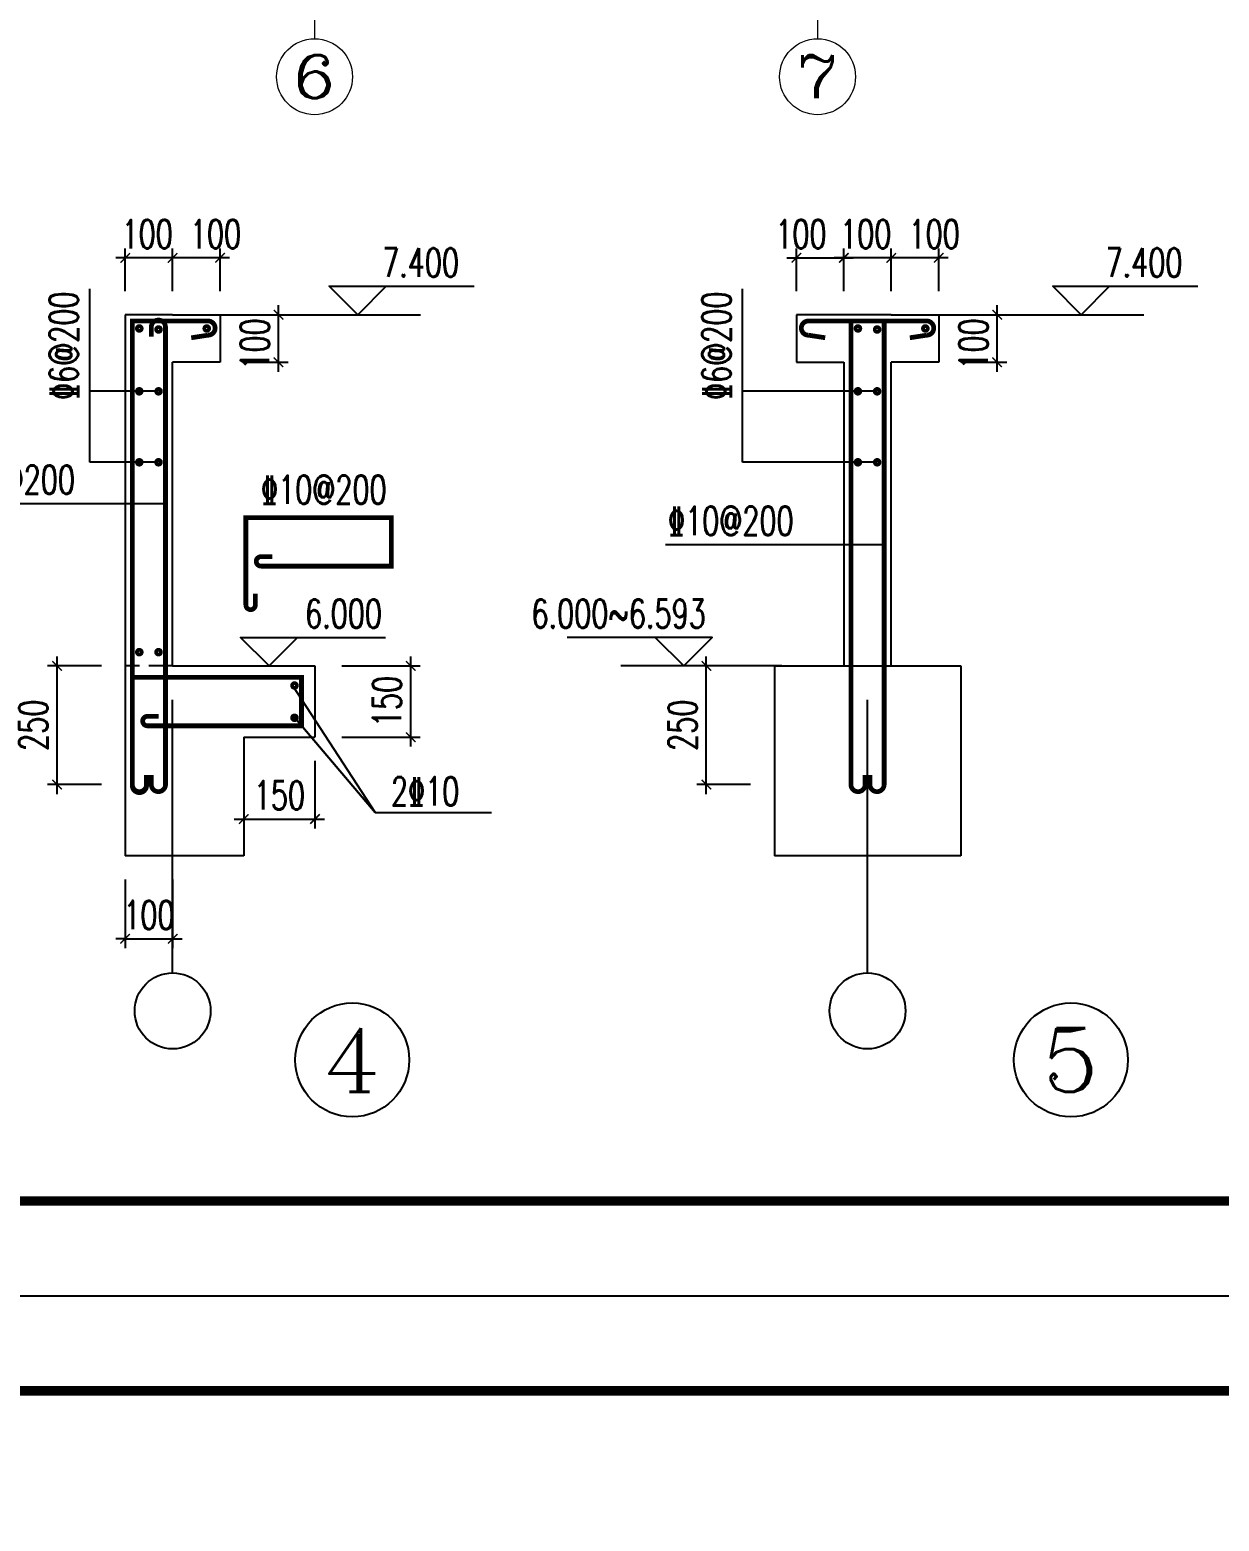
# Model space of a CAD drawing. Extents: x -21254 to 860439, y -324318 to 454338.
# Drawn here: x 753516 to 766048, y -184760 to -169045 of the extents above; entities that cross this region are included whole.
import ezdxf
from ezdxf.enums import TextEntityAlignment as Align

# ---------------------------------------------------------------- set-up
doc = ezdxf.new("R2010")
doc.units = 0
doc.header["$LTSCALE"] = 1000
doc.header["$MEASUREMENT"] = 0
doc.linetypes.add('DASH', pattern=[0.35, 0.25, -0.1])
doc.layers.get('0').update_dxf_attribs({"linetype": 'CONTINUOUS'})
doc.layers.get('Defpoints').update_dxf_attribs({"linetype": 'CONTINUOUS', "lineweight": 5})
for name, color, linetype in [('AXIS_TEXT', 7, 'CONTINUOUS'), ('DIMENSION', 3, 'CONTINUOUS'), ('REIN', 1, 'CONTINUOUS')]:
    doc.layers.add(name, color=color, linetype=linetype)
doc.layers.add('DIM', color=3, linetype='CONTINUOUS', lineweight=5)
doc.layers.add('FRAME', color=3, linetype='CONTINUOUS', lineweight=5)
doc.styles.add('_TCH_AXIS', font='COMPLEX', dxfattribs={"bigfont": 'GBCBIG'})
doc.styles.add('COMPLEX', font='COMPLEX')
doc.styles.add('DXFS', font='txt.shx', dxfattribs={"width": 0.65, "bigfont": 'dxfs.shx'})
doc.styles.add('TSSD_Dimension', font='TXT.shx', dxfattribs={"width": 0.7, "bigfont": 'hztxt.shx'})
doc.dimstyles.new('TSSD_20_100', dxfattribs={"dimtxt": 300, "dimasz": 100, "dimexe": 100, "dimexo": 250, "dimgap": 100, "dimtad": 1, "dimdec": 0, "dimlfac": 0.2, "dimzin": 0, "dimdsep": 46, "dimtxsty": 'TSSD_Dimension', "dimblk": 'ARCHTICK', "dimcen": 0, "dimdle": 100, "dimclrt": 7, "dimadec": 0, "dimazin": 0, "dimtfac": 1, "dimtdec": 0, "dimtix": 1, "dimtmove": 2, "dimatfit": 3, "dimfxl": 1, "dimtolj": 1, "dimtzin": 0, "dimarcsym": 0})

# ---------------------------------------------------------------- blocks, each defined once
blk = doc.blocks.new('_AXISO')
blk.add_circle((0, 0), 0.5)
at = {"layer": 'AXIS_TEXT', "style": 'COMPLEX', "width": 1.041667}
blk.add_attdef('A', text='', height=0.56, dxfattribs=at).set_placement((-0.25, -0.28), (0.25, -0.28), align=Align.FIT)
blk = doc.blocks.new('_ARCHTICK')
at = {"color": 0, "linetype": 'ByBlock', "const_width": 0.15}
blk.add_lwpolyline([(-0.5, -0.5), (0.5, 0.5)], dxfattribs=at)
blk = doc.blocks.new('*D1785')
at = {"layer": 'Defpoints', "color": 0, "transparency": 16777216}
for p in [(753804, -175748), (754521, -175748), (754521, -176998)]:
    blk.add_point(p, dxfattribs=at)
at = {"layer": 'DIM', "color": 0, "lineweight": -2, "transparency": 16777216}
for p, q in [((753804, -177098), (753804, -175648)), ((754271, -175748), (753704, -175748)), ((754271, -176998), (753704, -176998))]:
    blk.add_line(p, q, dxfattribs=at)
at = {"layer": 'DIM', "color": 0, "lineweight": -2, "transparency": 16777216, "xscale": 100, "yscale": 100, "zscale": 100}
for p, rotation in [((753804, -175748), 90), ((753804, -176998), 270)]:
    blk.add_blockref('_ARCHTICK', p, dxfattribs=dict(at, rotation=rotation))
at = {"layer": 'DIM', "color": 7, "transparency": 16777216, "insert": (753554, -176373), "char_height": 300, "attachment_point": 5, "rotation": 90, "style": 'TSSD_Dimension'}
blk.add_mtext('\\A1;250', dxfattribs=at)
blk = doc.blocks.new('*D1786')
at = {"layer": 'Defpoints', "color": 0, "transparency": 16777216}
for p in [(754521, -177748), (755021, -177748), (755021, -178623)]:
    blk.add_point(p, dxfattribs=at)
at = {"layer": 'DIM', "color": 0, "lineweight": -2, "transparency": 16777216}
for p, q in [((754521, -177998), (754521, -178723)), ((755021, -177998), (755021, -178723)), ((754521, -178623), (754421, -178623)), ((754521, -178623), (755021, -178623)), ((755021, -178623), (755121, -178623))]:
    blk.add_line(p, q, dxfattribs=at)
at = {"layer": 'DIM', "color": 0, "lineweight": -2, "transparency": 16777216, "xscale": 100, "yscale": 100, "zscale": 100}
blk.add_blockref('_ARCHTICK', (754521, -178623), dxfattribs=at)
at = {"layer": 'DIM', "color": 0, "lineweight": -2, "transparency": 16777216, "xscale": 100, "yscale": 100, "zscale": 100, "rotation": 180}
blk.add_blockref('_ARCHTICK', (755021, -178623), dxfattribs=at)
at = {"layer": 'DIM', "color": 7, "transparency": 16777216, "insert": (754771, -178373), "char_height": 300, "attachment_point": 5, "style": 'TSSD_Dimension'}
blk.add_mtext('\\A1;100', dxfattribs=at)
blk = doc.blocks.new('轴号')
at = {"layer": 'DIMENSION'}
blk.add_circle((0, -400), 400, dxfattribs=at)
at = {"layer": 'DIMENSION', "style": 'COMPLEX', "width": 1.041667}
blk.add_attdef('A', text='', height=448, dxfattribs=at).set_placement((-200, -624), (200, -624), align=Align.FIT)
blk = doc.blocks.new('*D1787')
at = {"layer": 'Defpoints', "color": 0, "transparency": 16777216}
for p in [(755021, -171448), (755021, -172048), (755521, -172048)]:
    blk.add_point(p, dxfattribs=at)
at = {"layer": 'DIM', "color": 0, "lineweight": -2, "transparency": 16777216}
for p, q in [((755021, -171798), (755021, -171348)), ((755521, -171798), (755521, -171348)), ((755621, -171448), (754921, -171448))]:
    blk.add_line(p, q, dxfattribs=at)
at = {"layer": 'DIM', "color": 0, "lineweight": -2, "transparency": 16777216, "xscale": 100, "yscale": 100, "zscale": 100, "rotation": 180}
blk.add_blockref('_ARCHTICK', (755021, -171448), dxfattribs=at)
at = {"layer": 'DIM', "color": 0, "lineweight": -2, "transparency": 16777216, "xscale": 100, "yscale": 100, "zscale": 100}
blk.add_blockref('_ARCHTICK', (755521, -171448), dxfattribs=at)
at = {"layer": 'DIM', "color": 7, "transparency": 16777216, "insert": (755473, -171198), "char_height": 300, "attachment_point": 5, "style": 'TSSD_Dimension'}
blk.add_mtext('\\A1;100', dxfattribs=at)
blk = doc.blocks.new('*D1788')
at = {"layer": 'Defpoints', "color": 0, "transparency": 16777216}
for p in [(754521, -171448), (754521, -172048), (755021, -172048)]:
    blk.add_point(p, dxfattribs=at)
at = {"layer": 'DIM', "color": 0, "lineweight": -2, "transparency": 16777216}
for p, q in [((754521, -171798), (754521, -171348)), ((755021, -171798), (755021, -171348)), ((755121, -171448), (754421, -171448))]:
    blk.add_line(p, q, dxfattribs=at)
at = {"layer": 'DIM', "color": 0, "lineweight": -2, "transparency": 16777216, "xscale": 100, "yscale": 100, "zscale": 100, "rotation": 180}
blk.add_blockref('_ARCHTICK', (754521, -171448), dxfattribs=at)
at = {"layer": 'DIM', "color": 0, "lineweight": -2, "transparency": 16777216, "xscale": 100, "yscale": 100, "zscale": 100}
blk.add_blockref('_ARCHTICK', (755021, -171448), dxfattribs=at)
at = {"layer": 'DIM', "color": 7, "transparency": 16777216, "insert": (754753, -171198), "char_height": 300, "attachment_point": 5, "style": 'TSSD_Dimension'}
blk.add_mtext('\\A1;100', dxfattribs=at)
blk = doc.blocks.new('*D1789')
at = {"layer": 'Defpoints', "color": 0, "transparency": 16777216}
for p in [(755521, -172048), (756137, -172048), (755521, -172548)]:
    blk.add_point(p, dxfattribs=at)
at = {"layer": 'DIM', "color": 0, "lineweight": -2, "transparency": 16777216}
for p, q in [((755771, -172048), (756237, -172048)), ((756137, -172648), (756137, -171948)), ((755771, -172548), (756237, -172548))]:
    blk.add_line(p, q, dxfattribs=at)
at = {"layer": 'DIM', "color": 0, "lineweight": -2, "transparency": 16777216, "xscale": 100, "yscale": 100, "zscale": 100}
for p, rotation in [((756137, -172048), 90), ((756137, -172548), 270)]:
    blk.add_blockref('_ARCHTICK', p, dxfattribs=dict(at, rotation=rotation))
at = {"layer": 'DIM', "color": 7, "transparency": 16777216, "insert": (755887, -172356), "char_height": 300, "attachment_point": 5, "rotation": 90, "style": 'TSSD_Dimension'}
blk.add_mtext('\\A1;100', dxfattribs=at)
blk = doc.blocks.new('*D1790')
at = {"layer": 'Defpoints', "color": 0, "transparency": 16777216}
for p in [(755771, -176498), (756521, -176498), (756521, -177361)]:
    blk.add_point(p, dxfattribs=at)
at = {"layer": 'DIM', "color": 0, "lineweight": -2, "transparency": 16777216}
for p, q in [((755771, -176748), (755771, -177461)), ((756521, -176748), (756521, -177461)), ((755671, -177361), (756621, -177361))]:
    blk.add_line(p, q, dxfattribs=at)
at = {"layer": 'DIM', "color": 0, "lineweight": -2, "transparency": 16777216, "xscale": 100, "yscale": 100, "zscale": 100}
for p, rotation in [((755771, -177361), 179.9999999999999), ((756521, -177361), 359.9999999999999)]:
    blk.add_blockref('_ARCHTICK', p, dxfattribs=dict(at, rotation=rotation))
at = {"layer": 'DIM', "color": 7, "transparency": 16777216, "insert": (756146, -177111), "char_height": 300, "attachment_point": 5, "style": 'TSSD_Dimension'}
blk.add_mtext('\\A1;150', dxfattribs=at)
blk = doc.blocks.new('*D1791')
at = {"layer": 'Defpoints', "color": 0, "transparency": 16777216}
for p in [(756554, -175748), (757530, -175748), (756554, -176498)]:
    blk.add_point(p, dxfattribs=at)
at = {"layer": 'DIM', "color": 0, "lineweight": -2, "transparency": 16777216}
for p, q in [((757530, -176598), (757530, -175648)), ((756804, -175748), (757630, -175748)), ((756804, -176498), (757630, -176498))]:
    blk.add_line(p, q, dxfattribs=at)
at = {"layer": 'DIM', "color": 0, "lineweight": -2, "transparency": 16777216, "xscale": 100, "yscale": 100, "zscale": 100}
for p, rotation in [((757530, -175748), 89.99999999999994), ((757530, -176498), 269.9999999999999)]:
    blk.add_blockref('_ARCHTICK', p, dxfattribs=dict(at, rotation=rotation))
at = {"layer": 'DIM', "color": 7, "transparency": 16777216, "insert": (757280, -176123), "char_height": 300, "attachment_point": 5, "rotation": 90, "style": 'TSSD_Dimension'}
blk.add_mtext('\\A1;150', dxfattribs=at)
blk = doc.blocks.new('*D1792')
at = {"layer": 'Defpoints', "color": 0, "transparency": 16777216}
for p in [(760644, -175748), (761361, -175748), (761361, -176998)]:
    blk.add_point(p, dxfattribs=at)
at = {"layer": 'DIM', "color": 0, "lineweight": -2, "transparency": 16777216}
for p, q in [((760644, -177098), (760644, -175648)), ((761111, -175748), (760544, -175748)), ((761111, -176998), (760544, -176998))]:
    blk.add_line(p, q, dxfattribs=at)
at = {"layer": 'DIM', "color": 0, "lineweight": -2, "transparency": 16777216, "xscale": 100, "yscale": 100, "zscale": 100}
for p, rotation in [((760644, -175748), 90), ((760644, -176998), 270)]:
    blk.add_blockref('_ARCHTICK', p, dxfattribs=dict(at, rotation=rotation))
at = {"layer": 'DIM', "color": 7, "transparency": 16777216, "insert": (760394, -176373), "char_height": 300, "attachment_point": 5, "rotation": 90, "style": 'TSSD_Dimension'}
blk.add_mtext('\\A1;250', dxfattribs=at)
blk = doc.blocks.new('*D1793')
at = {"layer": 'Defpoints', "color": 0, "transparency": 16777216}
for p in [(762593, -171448), (762593, -172048), (763093, -172048)]:
    blk.add_point(p, dxfattribs=at)
at = {"layer": 'DIM', "color": 0, "lineweight": -2, "transparency": 16777216}
for p, q in [((762593, -171798), (762593, -171348)), ((763093, -171798), (763093, -171348)), ((763193, -171448), (762493, -171448))]:
    blk.add_line(p, q, dxfattribs=at)
at = {"layer": 'DIM', "color": 0, "lineweight": -2, "transparency": 16777216, "xscale": 100, "yscale": 100, "zscale": 100, "rotation": 180}
blk.add_blockref('_ARCHTICK', (762593, -171448), dxfattribs=at)
at = {"layer": 'DIM', "color": 0, "lineweight": -2, "transparency": 16777216, "xscale": 100, "yscale": 100, "zscale": 100}
blk.add_blockref('_ARCHTICK', (763093, -171448), dxfattribs=at)
at = {"layer": 'DIM', "color": 7, "transparency": 16777216, "insert": (763045, -171198), "char_height": 300, "attachment_point": 5, "style": 'TSSD_Dimension'}
blk.add_mtext('\\A1;100', dxfattribs=at)
blk = doc.blocks.new('*D1794')
at = {"layer": 'Defpoints', "color": 0, "transparency": 16777216}
for p in [(762093, -171448), (762093, -172048), (762593, -172048)]:
    blk.add_point(p, dxfattribs=at)
at = {"layer": 'DIM', "color": 0, "lineweight": -2, "transparency": 16777216}
for p, q in [((762093, -171798), (762093, -171348)), ((762593, -171798), (762593, -171348)), ((762693, -171448), (761993, -171448))]:
    blk.add_line(p, q, dxfattribs=at)
at = {"layer": 'DIM', "color": 0, "lineweight": -2, "transparency": 16777216, "xscale": 100, "yscale": 100, "zscale": 100, "rotation": 180}
blk.add_blockref('_ARCHTICK', (762093, -171448), dxfattribs=at)
at = {"layer": 'DIM', "color": 0, "lineweight": -2, "transparency": 16777216, "xscale": 100, "yscale": 100, "zscale": 100}
blk.add_blockref('_ARCHTICK', (762593, -171448), dxfattribs=at)
at = {"layer": 'DIM', "color": 7, "transparency": 16777216, "insert": (762324, -171198), "char_height": 300, "attachment_point": 5, "style": 'TSSD_Dimension'}
blk.add_mtext('\\A1;100', dxfattribs=at)
blk = doc.blocks.new('*D1795')
at = {"layer": 'Defpoints', "color": 0, "transparency": 16777216}
for p in [(763093, -172048), (763709, -172048), (763093, -172548)]:
    blk.add_point(p, dxfattribs=at)
at = {"layer": 'DIM', "color": 0, "lineweight": -2, "transparency": 16777216}
for p, q in [((763343, -172048), (763809, -172048)), ((763709, -172648), (763709, -171948)), ((763343, -172548), (763809, -172548))]:
    blk.add_line(p, q, dxfattribs=at)
at = {"layer": 'DIM', "color": 0, "lineweight": -2, "transparency": 16777216, "xscale": 100, "yscale": 100, "zscale": 100}
for p, rotation in [((763709, -172048), 90), ((763709, -172548), 270)]:
    blk.add_blockref('_ARCHTICK', p, dxfattribs=dict(at, rotation=rotation))
at = {"layer": 'DIM', "color": 7, "transparency": 16777216, "insert": (763459, -172356), "char_height": 300, "attachment_point": 5, "rotation": 90, "style": 'TSSD_Dimension'}
blk.add_mtext('\\A1;100', dxfattribs=at)
blk = doc.blocks.new('*D1796')
at = {"layer": 'Defpoints', "color": 0, "transparency": 16777216}
for p in [(762093, -171448), (761593, -172048), (762093, -172048)]:
    blk.add_point(p, dxfattribs=at)
at = {"layer": 'DIM', "color": 0, "lineweight": -2, "transparency": 16777216}
for p, q in [((761593, -171798), (761593, -171348)), ((762093, -171798), (762093, -171348)), ((761493, -171448), (762193, -171448))]:
    blk.add_line(p, q, dxfattribs=at)
at = {"layer": 'DIM', "color": 0, "lineweight": -2, "transparency": 16777216, "xscale": 100, "yscale": 100, "zscale": 100, "rotation": 180}
blk.add_blockref('_ARCHTICK', (761593, -171448), dxfattribs=at)
at = {"layer": 'DIM', "color": 0, "lineweight": -2, "transparency": 16777216, "xscale": 100, "yscale": 100, "zscale": 100}
blk.add_blockref('_ARCHTICK', (762093, -171448), dxfattribs=at)
at = {"layer": 'DIM', "color": 7, "transparency": 16777216, "insert": (761641, -171198), "char_height": 300, "attachment_point": 5, "style": 'TSSD_Dimension'}
blk.add_mtext('\\A1;100', dxfattribs=at)
blk = doc.blocks.new('BW-43091906', base_point=(-152259, 7688, 0))
at = {"layer": 'FRAME'}
for points, const_width in [([(-152259, 49688), (-152259, 7688), (-92859, 7688), (-92859, 49688)], 20), ([(-149759, 48688), (-149759, 8688), (-93859, 8688), (-93859, 48688)], 100)]:
    blk.add_lwpolyline(points, close=True, dxfattribs=dict(at, const_width=const_width))

msp = doc.modelspace()

# ---------------------------------------------------------------- linework, layer by layer
at = {"layer": 'DIM', "ltscale": 0.5}
for p, q in [((756516.332, -166270.731), (756516.332, -169139.408)), ((761816.332, -166270.731), (761816.332, -169139.408))]:
    msp.add_line(p, q, dxfattribs=at)
at = {"layer": 'DIMENSION'}
for p, q in [((754148.598, -173602.181), (754148.598, -171774.375)), ((761025.613, -173602.181), (761025.613, -171774.375)), ((754521.023, -172047.656), (754521.023, -175747.656)), ((755021.023, -172047.656), (754521.023, -172047.656)), ((755021.023, -172047.656), (755521.023, -172047.656)), ((755021.023, -172047.656), (756700.233, -172047.656)), ((755470.239, -172047.656), (757632.628, -172047.656)), ((755521.023, -172047.656), (755521.023, -172547.656)), ((762592.893, -172047.656), (761592.893, -172047.656)), ((761592.893, -172047.656), (761592.893, -172547.656)), ((762592.893, -172047.656), (763092.893, -172047.656)), ((762643.677, -172047.656), (764322.887, -172047.656)), ((763092.893, -172047.656), (763092.893, -172547.656)), ((763092.893, -172047.656), (765255.282, -172047.656)), ((755021.023, -175747.656), (755021.023, -172547.656)), ((755521.023, -172547.656), (755021.023, -172547.656)), ((761592.893, -172547.656), (762092.393, -172547.656)), ((762092.393, -172547.656), (762092.893, -172548.156)), ((762092.893, -172548.156), (762092.893, -175747.656)), ((762592.893, -175747.656), (762592.893, -172547.656)), ((763092.893, -172547.656), (762592.893, -172547.656)), ((754872.305, -172854.375), (754148.598, -172854.375)), ((762444.174, -172854.375), (761025.613, -172854.375)), ((754872.305, -173602.181), (754148.598, -173602.181)), ((762444.174, -173602.181), (761025.613, -173602.181)), ((754946.023, -174038.886), (752643.166, -174038.886)), ((762517.893, -174471.978), (760215.035, -174471.978)), ((754521.023, -175747.656), (754521.023, -177747.656)), ((755021.023, -175747.656), (756521.023, -175747.656)), ((756521.023, -175747.656), (756521.023, -176497.656)), ((760990.692, -175747.656), (759744.081, -175747.656)), ((761439.908, -175747.656), (760676.476, -175747.656)), ((761361.077, -175747.656), (763324.708, -175747.656)), ((761361.077, -175747.656), (761361.077, -177747.656)), ((763324.708, -175747.656), (763324.708, -177747.656)), ((756285.193, -175954.533), (757154.885, -177291.637)), ((755021.023, -178983.117), (755021.023, -176105.304)), ((762342.893, -178983.117), (762342.893, -176105.304)), ((757154.885, -177291.637), (756293.608, -176278.093)), ((756293.608, -176278.093), (757154.885, -177291.637)), ((755771.023, -176497.656), (755771.023, -177747.656)), ((755771.023, -176497.656), (756521.023, -176497.656)), ((757154.885, -177291.637), (758379.98, -177291.637)), ((755771.023, -177747.656), (754521.023, -177747.656)), ((763324.708, -177747.656), (761361.077, -177747.656))]:
    msp.add_line(p, q, dxfattribs=at)
at = {"layer": 'DIMENSION', "linetype": 'DASH'}
msp.add_line((755021.023, -175747.656), (754521.023, -175747.656), dxfattribs=at)
at = {"layer": 'DIMENSION'}
for points in [[(757271.025, -171747.656), (756971.025, -172047.656), (756671.025, -171747.656), (758199.012, -171747.656)], [(764893.679, -171747.656), (764593.679, -172047.656), (764293.679, -171747.656), (765821.666, -171747.656)], [(756336.652, -175447.656), (756036.652, -175747.656), (755736.652, -175447.656), (757264.639, -175447.656)], [(760105.684, -175447.656), (760405.684, -175747.656), (760705.684, -175447.656), (759177.697, -175447.656)]]:
    msp.add_lwpolyline(points, dxfattribs=at)
at = {"layer": 'DIMENSION', "color": 1, "const_width": 50}
for points in [[(755216.83, -172290.15), (755393.889, -172263.063, 1), (755393.889, -172113.063), (754596.023, -172113.063), (754596.023, -176997.656, 1), (754746.023, -176997.656), (754746.023, -176897.656)], [(754796.023, -172278.703), (754796.023, -172178.703, -1), (754946.023, -172178.703), (754946.023, -176997.656, -1), (754796.023, -176997.656), (754796.023, -176897.656)], [(761897.086, -172290.15), (761720.027, -172263.063, -1), (761720.027, -172113.063), (762517.893, -172113.063), (762517.893, -176997.656, -1), (762367.893, -176997.656), (762367.893, -176897.656)], [(762788.7, -172290.15), (762965.758, -172263.063, 1), (762965.758, -172113.063), (762167.893, -172113.063), (762167.893, -176997.656, 1), (762317.893, -176997.656), (762317.893, -176897.656)]]:
    msp.add_lwpolyline(points, format="xyb", dxfattribs=at)
for points in [[(754649.741, -172192.198, 1), (754689.741, -172192.198, 1)], [(754852.305, -172203.039, 1), (754892.305, -172203.039, 1)], [(755360.292, -172192.198, 1), (755400.292, -172192.198, 1)], [(762221.611, -172192.198, 1), (762261.611, -172192.198, 1)], [(762424.174, -172203.039, 1), (762464.174, -172203.039, 1)], [(762932.162, -172192.198, 1), (762972.162, -172192.198, 1)], [(754649.741, -172854.375, 1), (754689.741, -172854.375, 1)], [(754852.305, -172854.375, 1), (754892.305, -172854.375, 1)], [(762221.611, -172854.375, 1), (762261.611, -172854.375, 1)], [(762424.174, -172854.375, 1), (762464.174, -172854.375, 1)], [(754649.741, -173602.181, 1), (754689.741, -173602.181, 1)], [(754852.305, -173602.181, 1), (754892.305, -173602.181, 1)], [(762221.611, -173602.181, 1), (762261.611, -173602.181, 1)], [(762424.174, -173602.181, 1), (762464.174, -173602.181, 1)], [(754649.741, -175603.033, 1), (754689.741, -175603.033, 1)], [(754852.305, -175603.033, 1), (754892.305, -175603.033, 1)], [(756285.193, -175954.533, 1), (756325.193, -175954.533, 1)], [(756285.193, -176294.396, 1), (756325.193, -176294.396, 1)]]:
    msp.add_lwpolyline(points, format="xyb", close=True, dxfattribs=at)
at = {"layer": 'REIN', "const_width": 50}
for points in [[(755892.573, -174985.28), (755892.573, -175105.28, -1), (755792.573, -175105.28), (755792.573, -174186.507), (757325.461, -174186.507), (757325.461, -174696.444), (755951.861, -174696.444, -1), (755951.861, -174596.444), (756071.861, -174596.444)], [(754746.023, -176897.656), (754746.023, -177008.229, -0.999731404), (754596.023, -177008.229), (754596.023, -175869.199), (756378.911, -175869.199), (756378.911, -176379.135), (754755.311, -176379.135, -1), (754755.311, -176279.135), (754875.311, -176279.135)]]:
    msp.add_lwpolyline(points, format="xyb", dxfattribs=at)

# ---------------------------------------------------------------- block references
at = {"layer": 'DIM', "ltscale": 0.5}
ref = msp.add_blockref('_AXISO', (756516.332, -169539.408), dxfattribs=dict(at, xscale=800, yscale=800, zscale=800))
ref.add_attrib('A', '6', dxfattribs={"layer": 'AXIS_TEXT', "height": 452.548, "style": '_TCH_AXIS', "width": 1.5}).set_placement((756290.058, -169765.683), (756742.606, -169765.683), align=Align.FIT)
ref = msp.add_blockref('_AXISO', (761816.332, -169539.408), dxfattribs=dict(at, xscale=800, yscale=800, zscale=800))
ref.add_attrib('A', '7', dxfattribs={"layer": 'AXIS_TEXT', "height": 452.548, "style": '_TCH_AXIS', "width": 1.5}).set_placement((761590.058, -169765.683), (762042.606, -169765.683), align=Align.FIT)
at = {"layer": 'DIMENSION'}
for name, p in [('BW-43091906', (716729.754, -182385.877, 0)), ('轴号', (755021.023, -178983.117)), ('轴号', (762342.893, -178983.117)), ('BW-43091906', (716729.754, -224385.877, 0))]:
    msp.add_blockref(name, p, dxfattribs=at)
ref = msp.add_blockref('轴号', (756913.635, -179299.211), dxfattribs=dict(at, xscale=1.5, yscale=1.5, zscale=1.5))
ref.add_attrib('A', '4', dxfattribs={"height": 672, "style": 'COMPLEX', "width": 1.171875}).set_placement((756613.635, -180235.211), (757213.635, -180235.211), align=Align.FIT)
ref = msp.add_blockref('轴号', (764485.505, -179299.211), dxfattribs=dict(at, xscale=1.5, yscale=1.5, zscale=1.5))
ref.add_attrib('A', '5', dxfattribs={"height": 672, "style": 'COMPLEX', "width": 1.339286}).set_placement((764185.505, -180235.211), (764785.505, -180235.211), align=Align.FIT)

# ---------------------------------------------------------------- texts
at = {"layer": 'DIMENSION', "style": 'DXFS', "width": 0.7}
for s, p in [('7.400', (758038.911, -171647.656)), ('7.400', (765661.565, -171647.656)), ('6.000', (757226.644, -175347.656)), ('6.000~6.593', (760638.246, -175347.656))]:
    msp.add_text(s, height=300, dxfattribs=at).set_placement(p, align=Align.RIGHT)
for p in [(754024.023, -172945.796), (760901.039, -172945.796)]:
    msp.add_text('%%1326@200', height=300, rotation=90, dxfattribs=at).set_placement(p)
for s, p in [('%%13210@200', (752669.051, -173936.078)), ('%%13210@200', (755952.563, -174041.752)), ('%%13210@200', (760240.921, -174369.17)), ('2%%13210', (757321.197, -177219.554))]:
    msp.add_text(s, height=300, dxfattribs=at).set_placement(p)

# ---------------------------------------------------------------- dimensions: what is measured, and where the dimension line sits
at = {"layer": 'DIM'}
for base, p1, p2, picture, middle in [((754521.023, -171447.656), (755021.023, -172047.656), (754521.023, -172047.656), '*D1788', (754752.606, -171197.656)), ((755021.023, -171447.656), (755521.023, -172047.656), (755021.023, -172047.656), '*D1787', (755473.296, -171197.656)), ((762092.893, -171447.656), (762592.893, -172047.656), (762092.893, -172047.656), '*D1794', (762324.475, -171197.656)), ((762592.893, -171447.656), (763092.893, -172047.656), (762592.893, -172047.656), '*D1793', (763045.165, -171197.656))]:
    dim = msp.add_linear_dim(base=base, p1=p1, p2=p2, dimstyle='TSSD_20_100', dxfattribs=at)
    dim.commit()
    dim.dimension.update_dxf_attribs({"geometry": picture, "text_midpoint": middle, "dimtype": 160})
for base, p1, p2, angle, picture, middle in [((762092.893, -171447.656), (761592.893, -172047.656), (762092.893, -172047.656), 180, '*D1796', (761640.62, -171197.656)), ((756137.362, -172047.656), (755521.023, -172547.656), (755521.023, -172047.656), 90, '*D1789', (755887.362, -172356.005)), ((763709.231, -172047.656), (763092.893, -172547.656), (763092.893, -172047.656), 90, '*D1795', (763459.231, -172356.005))]:
    dim = msp.add_linear_dim(base=base, p1=p1, p2=p2, angle=angle, dimstyle='TSSD_20_100', dxfattribs=at)
    dim.commit()
    dim.dimension.update_dxf_attribs({"geometry": picture, "text_midpoint": middle, "dimtype": 160})
for base, p1, p2, angle, picture, middle in [((753803.859, -175747.656), (754521.023, -176997.656), (754521.023, -175747.656), 90, '*D1785', (753553.859, -176372.656)), ((757529.917, -175747.656), (756554.485, -176497.656), (756554.485, -175747.656), 90, '*D1791', (757279.917, -176122.656)), ((760643.913, -175747.656), (761361.077, -176997.656), (761361.077, -175747.656), 90, '*D1792', (760393.913, -176372.656)), ((755021.023, -178623.211), (754521.023, -177747.656), (755021.023, -177747.656), 180, '*D1786', (754771.023, -178373.211))]:
    dim = msp.add_linear_dim(base=base, p1=p1, p2=p2, angle=angle, dimstyle='TSSD_20_100', dxfattribs=at)
    dim.commit()
    dim.dimension.update_dxf_attribs({"geometry": picture, "text_midpoint": middle})
dim = msp.add_linear_dim(base=(756521.023, -177361.016), p1=(755771.023, -176497.656), p2=(756521.023, -176497.656), dimstyle='TSSD_20_100', dxfattribs=at)
dim.commit()
dim.dimension.update_dxf_attribs({"geometry": '*D1790', "text_midpoint": (756146.023, -177111.016)})

doc.saveas('drawing.dxf')
